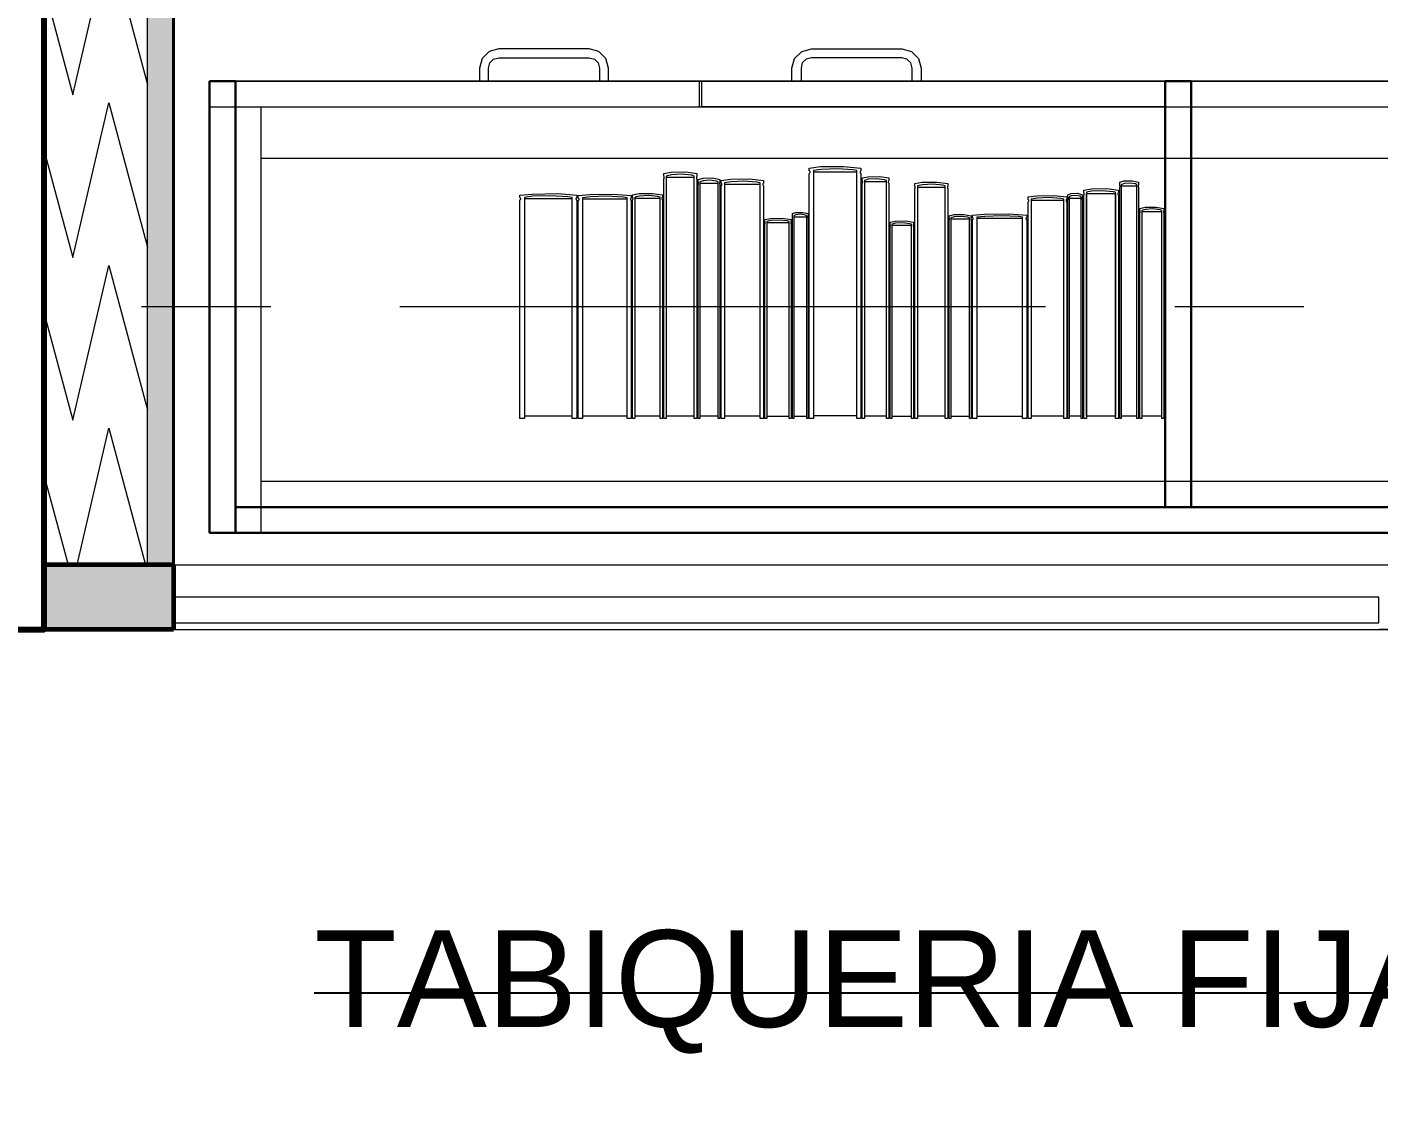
# Model space of a CAD drawing. Header units: inches. Extents: x -38 to 5698, y -33 to 92.
# Drawn here: x 222.557 to 223.604, y 29.321 to 30.167 of the extents above; entities that cross this region are included whole.
import ezdxf

# ---------------------------------------------------------------- set-up
doc = ezdxf.new("R2010")
doc.units = ezdxf.units.IN
doc.header["$MEASUREMENT"] = 0
doc.set_wipeout_variables(frame=1)
for name, pattern in [('Hidden Line', [0.195611, 0.141111, -0.0545]), ('Punto & Raya', [0.65, 0.5, -0.075, 0, -0.075]), ('Wipeout_Contour', [1, 0, -1])]:
    doc.linetypes.add(name, pattern=pattern)
for name, color, linetype in [('02 _ ARQ _ ALB _ Ejes Generales', 7, 'Continuous'), ('02 _ ARQ _ ZON _ Espacio.3D', 7, 'Continuous'), ('08 _ STR _ EXT _ 06 Columnas', 7, 'Continuous'), ('08 _ STR _ EXT _ 09 Vigas', 7, 'Continuous'), ('Acabado - Muros', 7, 'Continuous'), ('Estructura - 04 MURO', 253, 'Continuous'), ('Interior - Mobiliario', 7, 'Continuous'), ('Notas - Etiquetas', 251, 'Continuous')]:
    doc.layers.add(name, color=color, linetype=linetype)
doc.styles.add('Estilo_Generado_4', font='swisse.ttf')
doc.dimstyles.new('Estilo_Generado__8', dxfattribs={"dimtxt": 0.18, "dimasz": 0.0912, "dimexe": 0.18, "dimexo": 0.0625, "dimgap": 0, "dimtad": 0, "dimtih": 1, "dimtoh": 1, "dimdec": 4, "dimzin": 0, "dimdsep": 46, "dimcen": 0.09, "dimadec": 0, "dimazin": 0, "dimtfac": 1, "dimtdec": 4, "dimtmove": 0, "dimatfit": 3, "dimldrblk": 'ARROWHEAD_5', "dimfxl": 1, "dimtolj": 1, "dimtzin": 0, "dimarcsym": 0})

# ---------------------------------------------------------------- blocks, each defined once
blk = doc.blocks.new('*X132', base_point=(1608.118, 0))
at = {"layer": 'Estructura - 04 MURO', "color": 9, "linetype": 'Continuous', "lineweight": 5}
for p, q in [((1645.708, 30.5), (1645.7102, 30.492)), ((1645.7102, 30.492), (1645.712, 30.5)), ((1645.7102, 30.366), (1645.738, 30.4859)), ((1645.738, 30.4859), (1645.768, 30.374)), ((1645.688, 30.4487), (1645.7102, 30.366)), ((1645.7102, 30.24), (1645.738, 30.3599)), ((1645.738, 30.3599), (1645.768, 30.248)), ((1645.688, 30.3227), (1645.7102, 30.24)), ((1645.7102, 30.114), (1645.738, 30.2339)), ((1645.738, 30.2339), (1645.768, 30.122)), ((1645.688, 30.1967), (1645.7102, 30.114)), ((1645.7102, 29.988), (1645.738, 30.1079)), ((1645.738, 30.1079), (1645.768, 29.996)), ((1645.688, 30.0707), (1645.7102, 29.988)), ((1645.7102, 29.862), (1645.738, 29.9819)), ((1645.738, 29.9819), (1645.768, 29.87)), ((1645.688, 29.9447), (1645.7102, 29.862)), ((1645.7134, 29.75), (1645.738, 29.8559)), ((1645.738, 29.8559), (1645.7664, 29.75)), ((1645.688, 29.8187), (1645.7064, 29.75))]:
    blk.add_line(p, q, dxfattribs=at)
blk = doc.blocks.new('ARROWHEAD_5')
at = {"linetype": 'Continuous', "lineweight": 0}
blk.add_hatch(color=0, dxfattribs=at).paths.add_polyline_path([(-1, 0.2679), (0, 0), (-1, -0.2679)])
at = {"color": 0, "linetype": 'Continuous', "lineweight": 0}
blk.add_line((0, 0), (-1, 0), dxfattribs=at)

msp = doc.modelspace()

# ---------------------------------------------------------------- hatches: boundary and pattern name
at = {"layer": '08 _ STR _ EXT _ 06 Columnas', "linetype": 'Continuous', "lineweight": 9}
h = msp.add_hatch(dxfattribs=at)
h.set_pattern_fill('HORMIGÓN_EN_MASA_0002', style=0, pattern_type=2)
h.set_pattern_definition([(0, (185.00002, 3e-09), (0, 0.3897114), [0.024375, -0.200625]), (0, (185.11252, 0.19486), (0, 0.3897114), [0.024375, -0.200625]), (60, (185.00002, 3e-09), (-0.3375, 0.1948557), [0.024375, -0.200625]), (60, (185.22502, 3e-09), (-0.3375, 0.1948557), [0.024375, -0.200625]), (120, (185.0244, 3e-09), (0.3375, 0.1948557), [0.024375, -0.200625]), (120, (185.2494, 3e-09), (0.3375, 0.1948557), [0.024375, -0.200625]), (0, (185.00002, 0.0375), (0, 0.075), [0, -0.075, 0, -0.1125]), (45, (185.03752, 0.0375), (-0.05303301, 0.05303301), [0, -0.05625, 0, -0.09375])])
h.paths.add_polyline_path([(222.07, 29.7), (222.57, 29.7), (222.57, 30.6), (222.07, 30.6)])

# ---------------------------------------------------------------- linework, layer by layer
at = {"layer": '02 _ ARQ _ ZON _ Espacio.3D', "color": 254, "linetype": 'Continuous', "lineweight": 0, "flags": 128}
for points in [[(208.07, 30.8001), (208.57, 30.8001), (208.57, 30.2), (209.17, 30.2), (209.17, 29.75), (215.07, 29.75), (215.07, 30.2), (215.07, 30.6), (215.57, 30.6), (215.57, 30.2), (215.57, 29.75), (222.07, 29.75), (222.07, 30.6), (222.57, 30.6), (222.57, 29.75), (228.47, 29.75), (228.47, 30.2), (229.07, 30.2), (229.07, 31), (229.57, 31)], [(205.07, 17.4), (229.57, 17.4), (229.57, 16.25), (230.77, 16.25), (230.77, 15.5372), (232.42, 15.5372), (232.42, 15.1499), (233.32, 15.1499), (233.3204, 17.1), (232.82, 17.1), (232.82, 19.05), (230.67, 19.05), (230.67, 20.35), (231.67, 20.35), (231.67, 22.25), (231.17, 22.25), (231.17, 22.7), (231.67, 22.7), (231.67, 24.4), (231.17, 24.4), (231.17, 24.85), (231.67, 24.85), (231.67, 29.7), (208.07, 29.7)]]:
    msp.add_lwpolyline(points, dxfattribs=at)
at = {"layer": '08 _ STR _ EXT _ 06 Columnas', "color": 7, "linetype": 'Continuous', "lineweight": 80, "flags": 128}
msp.add_lwpolyline([(222.07, 29.7), (222.57, 29.7), (222.57, 30.6), (222.07, 30.6)], close=True, dxfattribs=at)
at = {"layer": '08 _ STR _ EXT _ 09 Vigas', "color": 251, "linetype": 'Hidden Line', "lineweight": 13}
msp.add_line((222.57, 29.7), (222.07, 29.7), dxfattribs=at)
at = {"layer": 'Acabado - Muros', "color": 7, "linetype": 'Continuous', "lineweight": 60}
msp.add_line((222.57, 29.75), (222.57, 29.7), dxfattribs=at)
at = {"layer": 'Estructura - 04 MURO', "color": 143, "linetype": 'Continuous', "lineweight": 5}
msp.add_line((222.65, 29.75), (222.65, 30.5), dxfattribs=at)
at = {"layer": 'Estructura - 04 MURO', "color": 143, "linetype": 'Continuous', "lineweight": 5, "flags": 128}
msp.add_lwpolyline([(222.65, 29.75), (222.57, 29.75)], dxfattribs=at)
at = {"layer": 'Interior - Mobiliario', "color": 175, "linetype": 'Continuous', "lineweight": 13}
for p, q in [((222.922, 30.1497), (222.9145, 30.1477)), ((222.992, 30.1497), (222.922, 30.1497)), ((222.9995, 30.1477), (222.992, 30.1497)), ((223.1565, 30.1477), (223.164, 30.1497)), ((223.164, 30.1497), (223.234, 30.1497)), ((223.234, 30.1497), (223.2415, 30.1477)), ((222.909, 30.1422), (222.907, 30.1347)), ((222.9145, 30.1477), (222.909, 30.1422)), ((222.914, 30.1347), (222.915, 30.1387)), ((222.915, 30.1387), (222.918, 30.1416)), ((222.918, 30.1416), (222.922, 30.1427)), ((222.922, 30.1427), (222.992, 30.1427)), ((222.992, 30.1427), (222.996, 30.1416)), ((222.996, 30.1416), (222.9989, 30.1387)), ((222.9989, 30.1387), (223, 30.1347)), ((223.0049, 30.1422), (222.9995, 30.1477)), ((223.007, 30.1347), (223.0049, 30.1422)), ((223.149, 30.1347), (223.151, 30.1422)), ((223.151, 30.1422), (223.1565, 30.1477)), ((223.157, 30.1387), (223.156, 30.1347)), ((223.16, 30.1416), (223.157, 30.1387)), ((223.164, 30.1427), (223.16, 30.1416)), ((223.234, 30.1427), (223.164, 30.1427)), ((223.238, 30.1416), (223.234, 30.1427)), ((223.2409, 30.1387), (223.238, 30.1416)), ((223.242, 30.1347), (223.2409, 30.1387)), ((223.2415, 30.1477), (223.2469, 30.1422)), ((223.2469, 30.1422), (223.249, 30.1347)), ((222.907, 30.1347), (222.907, 30.1247)), ((222.914, 30.1247), (222.914, 30.1347)), ((223, 30.1347), (223, 30.1247)), ((223.007, 30.1247), (223.007, 30.1347)), ((223.149, 30.1247), (223.149, 30.1347)), ((223.156, 30.1347), (223.156, 30.1247)), ((223.242, 30.1247), (223.242, 30.1347)), ((223.249, 30.1347), (223.249, 30.1247)), ((222.907, 30.1247), (222.914, 30.1247)), ((223, 30.1247), (223.007, 30.1247)), ((223.077, 30.1247), (223.077, 30.1047)), ((223.079, 30.1247), (223.079, 30.1047)), ((223.156, 30.1247), (223.149, 30.1247)), ((223.249, 30.1247), (223.242, 30.1247)), ((222.718, 29.7947), (222.718, 30.1047)), ((222.718, 30.1047), (224.178, 30.1047)), ((222.738, 30.0647), (222.738, 30.1047)), ((222.738, 29.8147), (222.738, 30.0647)), ((223.1624, 30.0573), (223.1712, 30.0584)), ((223.1624, 30.0552), (223.1624, 30.0573)), ((223.1625, 30.0551), (223.1624, 30.0552)), ((223.1628, 30.0549), (223.1625, 30.0551)), ((223.163, 30.0546), (223.1628, 30.0549)), ((223.163, 30.0543), (223.163, 30.0546)), ((223.1716, 30.0563), (223.1656, 30.0554)), ((223.1656, 30.0554), (223.1656, 29.8633)), ((223.1712, 30.0584), (223.1891, 30.0586)), ((223.1839, 30.0568), (223.1716, 30.0563)), ((223.1962, 30.056), (223.1839, 30.0568)), ((223.1891, 30.0586), (223.2024, 30.0573)), ((223.1992, 30.0554), (223.1962, 30.056)), ((223.1992, 29.8633), (223.1992, 30.0554)), ((223.202, 30.0548), (223.2018, 30.0546)), ((223.2018, 30.0546), (223.2018, 30.0543)), ((223.2022, 30.0551), (223.202, 30.0548)), ((223.2024, 30.0552), (223.2022, 30.0551)), ((223.2024, 30.0573), (223.2024, 30.0552)), ((223.0497, 30.053), (223.0553, 30.0541)), ((223.0497, 30.051), (223.0497, 30.053)), ((223.0498, 30.0509), (223.0497, 30.051)), ((223.0497, 30.0489), (223.0498, 30.049)), ((223.0497, 29.8633), (223.0497, 30.0489)), ((223.0499, 30.0506), (223.0498, 30.0509)), ((223.0498, 30.049), (223.0499, 30.0493)), ((223.05, 30.0504), (223.0499, 30.0506)), ((223.0499, 30.0493), (223.05, 30.0495)), ((223.0501, 30.0501), (223.05, 30.0504)), ((223.05, 30.0495), (223.0501, 30.0498)), ((223.0501, 30.0498), (223.0501, 30.0501)), ((223.0556, 30.052), (223.0517, 30.0511)), ((223.0517, 30.0511), (223.0517, 29.8633)), ((223.0517, 30.0502), (223.0733, 30.0502)), ((223.0553, 30.0541), (223.0668, 30.0543)), ((223.0635, 30.0525), (223.0556, 30.052)), ((223.0714, 30.0517), (223.0635, 30.0525)), ((223.0668, 30.0543), (223.0754, 30.053)), ((223.0733, 30.0511), (223.0714, 30.0517)), ((223.0733, 29.8633), (223.0733, 30.0511)), ((223.0751, 30.0506), (223.075, 30.0503)), ((223.075, 30.0503), (223.075, 30.05)), ((223.075, 30.05), (223.075, 30.0498)), ((223.075, 30.0498), (223.075, 30.0495)), ((223.075, 30.0495), (223.0751, 30.0492)), ((223.0753, 30.0508), (223.0751, 30.0506)), ((223.0751, 30.0492), (223.0753, 30.049)), ((223.0754, 30.051), (223.0753, 30.0508)), ((223.0753, 30.049), (223.0754, 30.0489)), ((223.0754, 30.053), (223.0754, 30.051)), ((223.0754, 30.0489), (223.0754, 29.8633)), ((223.0764, 30.0485), (223.0801, 30.0495)), ((223.0764, 30.0465), (223.0764, 30.0485)), ((223.0765, 30.0464), (223.0764, 30.0465)), ((223.0764, 30.0444), (223.0765, 30.0446)), ((223.0764, 29.8633), (223.0764, 30.0444)), ((223.0766, 30.0461), (223.0765, 30.0464)), ((223.0765, 30.0446), (223.0766, 30.0448)), ((223.0766, 30.0459), (223.0766, 30.0461)), ((223.0767, 30.0456), (223.0766, 30.0459)), ((223.0766, 30.0448), (223.0767, 30.0451)), ((223.0767, 30.0453), (223.0767, 30.0456)), ((223.0767, 30.0451), (223.0767, 30.0453)), ((223.0803, 30.0475), (223.0777, 30.0466)), ((223.0777, 30.0466), (223.0777, 29.8633)), ((223.0777, 30.0457), (223.0918, 30.0457)), ((223.0801, 30.0495), (223.0876, 30.0497)), ((223.0854, 30.048), (223.0803, 30.0475)), ((223.0906, 30.0472), (223.0854, 30.048)), ((223.0876, 30.0497), (223.0932, 30.0485)), ((223.0918, 30.0466), (223.0906, 30.0472)), ((223.0918, 29.8633), (223.0918, 30.0466)), ((223.093, 30.0461), (223.0929, 30.0458)), ((223.0929, 30.0458), (223.0929, 30.0456)), ((223.0929, 30.0456), (223.0929, 30.0453)), ((223.0929, 30.0453), (223.0929, 30.045)), ((223.0929, 30.045), (223.093, 30.0448)), ((223.0931, 30.0463), (223.093, 30.0461)), ((223.093, 30.0448), (223.0931, 30.0445)), ((223.0932, 30.0465), (223.0931, 30.0463)), ((223.0931, 30.0445), (223.0932, 30.0444)), ((223.0932, 30.0485), (223.0932, 30.0465)), ((223.0932, 30.0444), (223.0932, 29.8633)), ((223.0942, 30.0477), (223.1014, 30.0487)), ((223.0942, 30.0457), (223.0942, 30.0477)), ((223.0943, 30.0456), (223.0942, 30.0457)), ((223.0945, 30.0453), (223.0943, 30.0456)), ((223.0946, 30.0451), (223.0945, 30.0453)), ((223.0945, 30.044), (223.0947, 30.0443)), ((223.0947, 30.0448), (223.0946, 30.0451)), ((223.0947, 30.0445), (223.0947, 30.0448)), ((223.0947, 30.0443), (223.0947, 30.0445)), ((223.1017, 30.0467), (223.0968, 30.0458)), ((223.0968, 30.0458), (223.0968, 29.8633)), ((223.0968, 30.0449), (223.1243, 30.0449)), ((223.1014, 30.0487), (223.116, 30.0489)), ((223.1118, 30.0471), (223.1017, 30.0467)), ((223.1219, 30.0464), (223.1118, 30.0471)), ((223.116, 30.0489), (223.127, 30.0477)), ((223.1243, 30.0458), (223.1219, 30.0464)), ((223.1243, 29.8633), (223.1243, 30.0458)), ((223.1265, 30.045), (223.1264, 30.0448)), ((223.1264, 30.0448), (223.1264, 30.0445)), ((223.1264, 30.0445), (223.1265, 30.0442)), ((223.1266, 30.0453), (223.1265, 30.045)), ((223.1265, 30.0442), (223.1266, 30.044)), ((223.1268, 30.0455), (223.1266, 30.0453)), ((223.127, 30.0457), (223.1268, 30.0455)), ((223.127, 30.0477), (223.127, 30.0457)), ((223.1624, 30.0531), (223.1626, 30.0532)), ((223.1624, 29.8633), (223.1624, 30.0531)), ((223.1626, 30.0532), (223.1628, 30.0535)), ((223.1628, 30.0535), (223.163, 30.0538)), ((223.1631, 30.0541), (223.163, 30.0543)), ((223.163, 30.0538), (223.1631, 30.0541)), ((223.1656, 30.0544), (223.1992, 30.0544)), ((223.2018, 30.0543), (223.2018, 30.054)), ((223.2018, 30.054), (223.2019, 30.0537)), ((223.2019, 30.0537), (223.202, 30.0534)), ((223.202, 30.0534), (223.2023, 30.0532)), ((223.2023, 30.0532), (223.2024, 30.0531)), ((223.2024, 30.0531), (223.2024, 29.8633)), ((223.2034, 30.0496), (223.2079, 30.0506)), ((223.2034, 30.0476), (223.2034, 30.0496)), ((223.2035, 30.0474), (223.2034, 30.0476)), ((223.2034, 30.0455), (223.2035, 30.0456)), ((223.2034, 29.8633), (223.2034, 30.0455)), ((223.2036, 30.0472), (223.2035, 30.0474)), ((223.2035, 30.0456), (223.2037, 30.0459)), ((223.2037, 30.047), (223.2036, 30.0472)), ((223.2038, 30.0467), (223.2037, 30.047)), ((223.2037, 30.0461), (223.2038, 30.0464)), ((223.2037, 30.0459), (223.2037, 30.0461)), ((223.2038, 30.0464), (223.2038, 30.0467)), ((223.2081, 30.0486), (223.2051, 30.0477)), ((223.2051, 30.0477), (223.2051, 29.8633)), ((223.2051, 30.0468), (223.2223, 30.0468)), ((223.2079, 30.0506), (223.2171, 30.0508)), ((223.2144, 30.049), (223.2081, 30.0486)), ((223.2207, 30.0483), (223.2144, 30.049)), ((223.2171, 30.0508), (223.2239, 30.0496)), ((223.2223, 30.0477), (223.2207, 30.0483)), ((223.2223, 29.8633), (223.2223, 30.0477)), ((223.2236, 30.0469), (223.2235, 30.0466)), ((223.2235, 30.0466), (223.2235, 30.0464)), ((223.2235, 30.0464), (223.2236, 30.0461)), ((223.2237, 30.0472), (223.2236, 30.0469)), ((223.2236, 30.0461), (223.2237, 30.0458)), ((223.2238, 30.0474), (223.2237, 30.0472)), ((223.2237, 30.0458), (223.2238, 30.0456)), ((223.2239, 30.0476), (223.2238, 30.0474)), ((223.2238, 30.0456), (223.2239, 30.0455)), ((223.2239, 30.0496), (223.2239, 30.0476)), ((223.2239, 30.0455), (223.2239, 29.8633)), ((223.2441, 30.0453), (223.2497, 30.0463)), ((223.2441, 30.0433), (223.2441, 30.0453)), ((223.25, 30.0443), (223.2461, 30.0435)), ((223.2497, 30.0463), (223.2612, 30.0465)), ((223.2579, 30.0448), (223.25, 30.0443)), ((223.2657, 30.044), (223.2579, 30.0448)), ((223.2612, 30.0465), (223.2697, 30.0453)), ((223.2677, 30.0435), (223.2657, 30.044)), ((223.2697, 30.0453), (223.2697, 30.0433)), ((223.4028, 30.0463), (223.406, 30.0473)), ((223.4028, 30.0443), (223.4028, 30.0463)), ((223.4028, 30.0442), (223.4028, 30.0443)), ((223.4029, 30.0439), (223.4028, 30.0442)), ((223.4061, 30.0453), (223.4039, 30.0444)), ((223.4039, 30.0444), (223.4039, 29.8633)), ((223.406, 30.0473), (223.4125, 30.0475)), ((223.4106, 30.0457), (223.4061, 30.0453)), ((223.415, 30.045), (223.4106, 30.0457)), ((223.4125, 30.0475), (223.4173, 30.0463)), ((223.4161, 30.0444), (223.415, 30.045)), ((223.4161, 29.8633), (223.4161, 30.0444)), ((223.4172, 30.0441), (223.4171, 30.0439)), ((223.4173, 30.0443), (223.4172, 30.0441)), ((223.4173, 30.0463), (223.4173, 30.0443)), ((222.9382, 30.0363), (222.9479, 30.0372)), ((222.9382, 30.0344), (222.9382, 30.0363)), ((222.9384, 30.0343), (222.9382, 30.0344)), ((222.9387, 30.0341), (222.9384, 30.0343)), ((222.9389, 30.0339), (222.9387, 30.0341)), ((222.939, 30.0336), (222.9389, 30.0339)), ((222.939, 30.0334), (222.939, 30.0336)), ((222.9484, 30.0354), (222.9418, 30.0346)), ((222.9418, 30.0346), (222.9418, 29.8633)), ((222.9418, 30.0337), (222.9789, 30.0337)), ((222.9479, 30.0372), (222.9677, 30.0375)), ((222.962, 30.0358), (222.9484, 30.0354)), ((222.9755, 30.0351), (222.962, 30.0358)), ((222.9677, 30.0375), (222.9824, 30.0363)), ((222.9789, 30.0346), (222.9755, 30.0351)), ((222.9789, 29.8633), (222.9789, 30.0346)), ((222.9818, 30.0338), (222.9817, 30.0336)), ((222.9819, 30.0341), (222.9818, 30.0338)), ((222.9822, 30.0343), (222.9819, 30.0341)), ((222.9824, 30.0344), (222.9822, 30.0343)), ((222.9824, 30.0363), (222.9824, 30.0344)), ((222.9834, 30.036), (222.9924, 30.0369)), ((222.9834, 30.0341), (222.9834, 30.036)), ((222.9836, 30.034), (222.9834, 30.0341)), ((222.9838, 30.0338), (222.9836, 30.034)), ((222.984, 30.0335), (222.9838, 30.0338)), ((222.9929, 30.035), (222.9867, 30.0342)), ((222.9867, 30.0342), (222.9867, 29.8633)), ((222.9924, 30.0369), (223.0108, 30.0371)), ((223.0055, 30.0355), (222.9929, 30.035)), ((223.0182, 30.0347), (223.0055, 30.0355)), ((223.0108, 30.0371), (223.0246, 30.036)), ((223.0213, 30.0342), (223.0182, 30.0347)), ((223.0213, 29.8633), (223.0213, 30.0342)), ((223.0241, 30.0337), (223.024, 30.0335)), ((223.0243, 30.0339), (223.0241, 30.0337)), ((223.0246, 30.0341), (223.0243, 30.0339)), ((223.0246, 30.036), (223.0246, 30.0341)), ((223.0256, 30.0365), (223.0306, 30.0375)), ((223.0256, 30.0347), (223.0256, 30.0365)), ((223.0257, 30.0346), (223.0256, 30.0347)), ((223.0258, 30.0343), (223.0257, 30.0346)), ((223.0259, 30.0341), (223.0258, 30.0343)), ((223.0259, 30.0339), (223.0259, 30.0341)), ((223.026, 30.0336), (223.0259, 30.0339)), ((223.0259, 30.0333), (223.026, 30.0336)), ((223.0309, 30.0356), (223.0274, 30.0348)), ((223.0274, 30.0348), (223.0274, 29.8633)), ((223.0274, 30.0339), (223.0468, 30.0339)), ((223.0306, 30.0375), (223.041, 30.0377)), ((223.038, 30.036), (223.0309, 30.0356)), ((223.0451, 30.0353), (223.038, 30.036)), ((223.041, 30.0377), (223.0487, 30.0365)), ((223.0468, 30.0348), (223.0451, 30.0353)), ((223.0468, 29.8633), (223.0468, 30.0348)), ((223.0484, 30.0343), (223.0483, 30.0341)), ((223.0483, 30.0341), (223.0483, 30.0338)), ((223.0483, 30.0338), (223.0483, 30.0335)), ((223.0485, 30.0345), (223.0484, 30.0343)), ((223.0487, 30.0347), (223.0485, 30.0345)), ((223.0487, 30.0365), (223.0487, 30.0347)), ((223.0942, 30.0436), (223.0943, 30.0438)), ((223.0942, 29.8633), (223.0942, 30.0436)), ((223.0943, 30.0438), (223.0945, 30.044)), ((223.1266, 30.044), (223.1268, 30.0437)), ((223.1268, 30.0437), (223.127, 30.0436)), ((223.127, 30.0436), (223.127, 29.8633)), ((223.2442, 30.0432), (223.2441, 30.0433)), ((223.2441, 30.0413), (223.2442, 30.0415)), ((223.2441, 29.8633), (223.2441, 30.0413)), ((223.2443, 30.043), (223.2442, 30.0432)), ((223.2442, 30.0415), (223.2444, 30.0417)), ((223.2444, 30.0428), (223.2443, 30.043)), ((223.2445, 30.0425), (223.2444, 30.0428)), ((223.2444, 30.0417), (223.2445, 30.042)), ((223.2445, 30.0422), (223.2445, 30.0425)), ((223.2445, 30.042), (223.2445, 30.0422)), ((223.2461, 30.0435), (223.2461, 29.8633)), ((223.2461, 30.0426), (223.2677, 30.0426)), ((223.2677, 29.8633), (223.2677, 30.0435)), ((223.2694, 30.0427), (223.2693, 30.0424)), ((223.2693, 30.0424), (223.2693, 30.0422)), ((223.2693, 30.0422), (223.2694, 30.0419)), ((223.2696, 30.0432), (223.2694, 30.043)), ((223.2694, 30.043), (223.2694, 30.0427)), ((223.2694, 30.0419), (223.2695, 30.0417)), ((223.2695, 30.0417), (223.2696, 30.0414)), ((223.2697, 30.0433), (223.2696, 30.0432)), ((223.2696, 30.0414), (223.2697, 30.0413)), ((223.2697, 30.0413), (223.2697, 29.8633)), ((223.3319, 30.0349), (223.3385, 30.0359)), ((223.3319, 30.0331), (223.3319, 30.0349)), ((223.3388, 30.034), (223.3343, 30.0332)), ((223.3385, 30.0359), (223.3518, 30.0361)), ((223.3479, 30.0344), (223.3388, 30.034)), ((223.3571, 30.0337), (223.3479, 30.0344)), ((223.3518, 30.0361), (223.3617, 30.0349)), ((223.3594, 30.0332), (223.3571, 30.0337)), ((223.3617, 30.0349), (223.3617, 30.0331)), ((223.3627, 30.0366), (223.3652, 30.0376)), ((223.3627, 30.0347), (223.3627, 30.0366)), ((223.3628, 30.0346), (223.3627, 30.0347)), ((223.3629, 30.0344), (223.3628, 30.0346)), ((223.3629, 30.0342), (223.3629, 30.0344)), ((223.3629, 30.0339), (223.3629, 30.0342)), ((223.3629, 30.0337), (223.3629, 30.0339)), ((223.3629, 30.0334), (223.3629, 30.0337)), ((223.3653, 30.0357), (223.3636, 30.0349)), ((223.3636, 30.0349), (223.3636, 29.8633)), ((223.3636, 30.034), (223.373, 30.034)), ((223.3652, 30.0376), (223.3702, 30.0378)), ((223.3687, 30.0361), (223.3653, 30.0357)), ((223.3721, 30.0354), (223.3687, 30.0361)), ((223.3702, 30.0378), (223.3739, 30.0366)), ((223.373, 30.0349), (223.3721, 30.0354)), ((223.373, 29.8633), (223.373, 30.0349)), ((223.3738, 30.0346), (223.3737, 30.0344)), ((223.3737, 30.0344), (223.3737, 30.0341)), ((223.3737, 30.0341), (223.3737, 30.0339)), ((223.3737, 30.0339), (223.3737, 30.0336)), ((223.3737, 30.0336), (223.3737, 30.0334)), ((223.3739, 30.0347), (223.3738, 30.0346)), ((223.3739, 30.0366), (223.3739, 30.0347)), ((223.3749, 30.0403), (223.3808, 30.0412)), ((223.3749, 30.0383), (223.3749, 30.0403)), ((223.375, 30.0382), (223.3749, 30.0383)), ((223.3749, 30.0364), (223.375, 30.0365)), ((223.3749, 29.8633), (223.3749, 30.0364)), ((223.3751, 30.038), (223.375, 30.0382)), ((223.375, 30.0365), (223.3752, 30.0367)), ((223.3752, 30.0378), (223.3751, 30.038)), ((223.3753, 30.0375), (223.3752, 30.0378)), ((223.3752, 30.0367), (223.3753, 30.037)), ((223.3753, 30.0373), (223.3753, 30.0375)), ((223.3753, 30.037), (223.3753, 30.0373)), ((223.381, 30.0393), (223.377, 30.0385)), ((223.377, 30.0385), (223.377, 29.8633)), ((223.377, 29.8651), (223.377, 30.0376)), ((223.377, 30.0376), (223.3996, 30.0376)), ((223.3808, 30.0412), (223.3928, 30.0414)), ((223.3893, 30.0397), (223.381, 30.0393)), ((223.3976, 30.039), (223.3893, 30.0397)), ((223.3928, 30.0414), (223.4018, 30.0403)), ((223.3996, 30.0385), (223.3976, 30.039)), ((223.3996, 29.8633), (223.3996, 30.0385)), ((223.3996, 30.0376), (223.3996, 29.8651)), ((223.4014, 30.0377), (223.4013, 30.0375)), ((223.4013, 30.0375), (223.4013, 30.0372)), ((223.4013, 30.0372), (223.4014, 30.0369)), ((223.4015, 30.038), (223.4014, 30.0377)), ((223.4014, 30.0369), (223.4015, 30.0367)), ((223.4016, 30.0382), (223.4015, 30.038)), ((223.4015, 30.0367), (223.4017, 30.0365)), ((223.4018, 30.0383), (223.4016, 30.0382)), ((223.4017, 30.0365), (223.4018, 30.0364)), ((223.4018, 30.0403), (223.4018, 30.0383)), ((223.4018, 30.0364), (223.4018, 29.8633)), ((223.4028, 30.0423), (223.4029, 30.0424)), ((223.4028, 29.8633), (223.4028, 30.0423)), ((223.403, 30.0437), (223.4029, 30.0439)), ((223.4029, 30.0426), (223.403, 30.0429)), ((223.4029, 30.0424), (223.4029, 30.0426)), ((223.403, 30.0434), (223.403, 30.0437)), ((223.403, 30.0432), (223.403, 30.0434)), ((223.403, 30.0429), (223.403, 30.0432)), ((223.4039, 30.0435), (223.4161, 30.0435)), ((223.4171, 30.0439), (223.4171, 30.0436)), ((223.4171, 30.0436), (223.4171, 30.0434)), ((223.4171, 30.0434), (223.4171, 30.0431)), ((223.4171, 30.0431), (223.4171, 30.0428)), ((223.4171, 30.0428), (223.4172, 30.0426)), ((223.4172, 30.0426), (223.4172, 30.0424)), ((223.4172, 30.0424), (223.4173, 30.0423)), ((223.4173, 30.0423), (223.4173, 29.8633)), ((222.9382, 30.0325), (222.9385, 30.0326)), ((222.9382, 29.8633), (222.9382, 30.0325)), ((222.9385, 30.0326), (222.9387, 30.0329)), ((222.9387, 30.0329), (222.9389, 30.0331)), ((222.9389, 30.0331), (222.939, 30.0334)), ((222.9817, 30.0336), (222.9817, 30.0333)), ((222.9817, 30.0333), (222.9818, 30.0331)), ((222.9818, 30.0331), (222.982, 30.0328)), ((222.982, 30.0328), (222.9822, 30.0326)), ((222.9822, 30.0326), (222.9824, 30.0325)), ((222.9824, 30.0325), (222.9824, 29.8633)), ((222.9834, 30.0322), (222.9836, 30.0323)), ((222.9834, 29.8633), (222.9834, 30.0322)), ((222.9836, 30.0323), (222.9839, 30.0325)), ((222.9839, 30.0325), (222.984, 30.0328)), ((222.9841, 30.0333), (222.984, 30.0335)), ((222.984, 30.0328), (222.9841, 30.033)), ((222.9841, 30.033), (222.9841, 30.0333)), ((222.9867, 30.0334), (223.0213, 30.0334)), ((223.024, 30.0335), (223.0239, 30.0332)), ((223.0239, 30.0332), (223.0239, 30.033)), ((223.0239, 30.033), (223.024, 30.0327)), ((223.024, 30.0327), (223.0242, 30.0325)), ((223.0242, 30.0325), (223.0244, 30.0323)), ((223.0244, 30.0323), (223.0246, 30.0322)), ((223.0246, 30.0322), (223.0246, 29.8633)), ((223.0256, 30.0327), (223.0257, 30.0329)), ((223.0256, 29.8633), (223.0256, 30.0327)), ((223.0257, 30.0329), (223.0258, 30.0331)), ((223.0258, 30.0331), (223.0259, 30.0333)), ((223.0483, 30.0335), (223.0483, 30.0333)), ((223.0483, 30.0333), (223.0484, 30.0331)), ((223.0484, 30.0331), (223.0486, 30.0328)), ((223.0486, 30.0328), (223.0487, 30.0327)), ((223.0487, 30.0327), (223.0487, 29.8633)), ((223.332, 30.033), (223.3319, 30.0331)), ((223.3319, 30.0312), (223.3321, 30.0313)), ((223.3319, 29.8633), (223.3319, 30.0312)), ((223.3322, 30.0328), (223.332, 30.033)), ((223.3321, 30.0313), (223.3322, 30.0315)), ((223.3323, 30.0325), (223.3322, 30.0328)), ((223.3322, 30.0315), (223.3324, 30.0318)), ((223.3324, 30.0323), (223.3323, 30.0325)), ((223.3324, 30.032), (223.3324, 30.0323)), ((223.3324, 30.0318), (223.3324, 30.032)), ((223.3343, 30.0332), (223.3343, 29.8633)), ((223.3343, 30.0324), (223.3594, 30.0324)), ((223.3594, 29.8633), (223.3594, 30.0332)), ((223.3613, 30.0325), (223.3612, 30.0322)), ((223.3612, 30.0322), (223.3613, 30.032)), ((223.3614, 30.0327), (223.3613, 30.0325)), ((223.3613, 30.032), (223.3613, 30.0317)), ((223.3613, 30.0317), (223.3614, 30.0315)), ((223.3616, 30.0329), (223.3614, 30.0327)), ((223.3614, 30.0315), (223.3616, 30.0313)), ((223.3617, 30.0331), (223.3616, 30.0329)), ((223.3616, 30.0313), (223.3617, 30.0312)), ((223.3617, 30.0312), (223.3617, 29.8633)), ((223.3627, 30.0328), (223.3628, 30.0329)), ((223.3627, 29.8633), (223.3627, 30.0328)), ((223.3628, 30.0329), (223.3629, 30.0332)), ((223.3629, 30.0332), (223.3629, 30.0334)), ((223.3737, 30.0334), (223.3737, 30.0331)), ((223.3737, 30.0331), (223.3738, 30.0329)), ((223.3738, 30.0329), (223.3739, 30.0328)), ((223.3739, 30.0328), (223.3739, 29.8633)), ((223.4183, 30.026), (223.4224, 30.0269)), ((223.4183, 30.0242), (223.4183, 30.026)), ((223.4184, 30.0242), (223.4183, 30.0242)), ((223.4185, 30.024), (223.4184, 30.0242)), ((223.4186, 30.0237), (223.4185, 30.024)), ((223.4186, 30.0235), (223.4186, 30.0237)), ((223.4186, 30.0233), (223.4186, 30.0235)), ((223.4186, 30.023), (223.4186, 30.0233)), ((223.4226, 30.0251), (223.4198, 30.0244)), ((223.4198, 30.0244), (223.4198, 29.8633)), ((223.4224, 30.0269), (223.4307, 30.0271)), ((223.4283, 30.0256), (223.4226, 30.0251)), ((223.128, 30.0174), (223.1324, 30.0183)), ((223.128, 30.0158), (223.128, 30.0174)), ((223.128, 30.0157), (223.128, 30.0158)), ((223.1282, 30.0155), (223.128, 30.0157)), ((223.128, 30.0141), (223.1281, 30.0142)), ((223.128, 29.8633), (223.128, 30.0141)), ((223.1281, 30.0142), (223.1282, 30.0144)), ((223.1283, 30.0153), (223.1282, 30.0155)), ((223.1282, 30.0144), (223.1283, 30.0146)), ((223.1283, 30.0151), (223.1283, 30.0153)), ((223.1283, 30.0148), (223.1283, 30.0151)), ((223.1283, 30.0146), (223.1283, 30.0148)), ((223.1326, 30.0166), (223.1296, 30.0159)), ((223.1296, 30.0159), (223.1296, 29.8633)), ((223.1296, 30.0151), (223.1467, 30.0151)), ((223.1324, 30.0183), (223.1415, 30.0185)), ((223.1389, 30.017), (223.1326, 30.0166)), ((223.1452, 30.0164), (223.1389, 30.017)), ((223.1415, 30.0185), (223.1483, 30.0174)), ((223.1467, 30.0159), (223.1452, 30.0164)), ((223.1467, 29.8633), (223.1467, 30.0159)), ((223.1481, 30.0154), (223.148, 30.0152)), ((223.148, 30.0152), (223.148, 30.015)), ((223.148, 30.015), (223.148, 30.0148)), ((223.148, 30.0148), (223.1481, 30.0146)), ((223.1482, 30.0156), (223.1481, 30.0154)), ((223.1481, 30.0146), (223.1481, 30.0143)), ((223.1481, 30.0143), (223.1483, 30.0142)), ((223.1483, 30.0158), (223.1482, 30.0156)), ((223.1483, 30.0174), (223.1483, 30.0158)), ((223.1483, 30.0142), (223.1483, 30.0141)), ((223.1483, 30.0141), (223.1483, 29.8633)), ((223.1493, 30.022), (223.152, 30.0228)), ((223.1493, 30.0202), (223.1493, 30.022)), ((223.1494, 30.0201), (223.1493, 30.0202)), ((223.1493, 30.0185), (223.1494, 30.0186)), ((223.1493, 29.8633), (223.1493, 30.0185)), ((223.1495, 30.0199), (223.1494, 30.0201)), ((223.1494, 30.0186), (223.1495, 30.0188)), ((223.1495, 30.0197), (223.1495, 30.0199)), ((223.1495, 30.0195), (223.1495, 30.0197)), ((223.1495, 30.0193), (223.1495, 30.0195)), ((223.1495, 30.019), (223.1495, 30.0193)), ((223.1495, 30.0188), (223.1495, 30.019)), ((223.1521, 30.0211), (223.1503, 30.0204)), ((223.1503, 30.0204), (223.1503, 29.8633)), ((223.1503, 30.0196), (223.1604, 30.0196)), ((223.152, 30.0228), (223.1574, 30.023)), ((223.1558, 30.0215), (223.1521, 30.0211)), ((223.1595, 30.0208), (223.1558, 30.0215)), ((223.1574, 30.023), (223.1614, 30.022)), ((223.1604, 30.0204), (223.1595, 30.0208)), ((223.1604, 29.8633), (223.1604, 30.0204)), ((223.1613, 30.0201), (223.1612, 30.0199)), ((223.1612, 30.0199), (223.1612, 30.0197)), ((223.1612, 30.0197), (223.1612, 30.0194)), ((223.1612, 30.0194), (223.1612, 30.0192)), ((223.1612, 30.0192), (223.1612, 30.019)), ((223.1612, 30.019), (223.1613, 30.0188)), ((223.1614, 30.0202), (223.1613, 30.0201)), ((223.1613, 30.0188), (223.1613, 30.0186)), ((223.1613, 30.0186), (223.1614, 30.0185)), ((223.1614, 30.022), (223.1614, 30.0202)), ((223.1614, 30.0185), (223.1614, 29.8633)), ((223.2249, 30.0153), (223.2289, 30.0161)), ((223.2249, 30.0136), (223.2249, 30.0153)), ((223.225, 30.0136), (223.2249, 30.0136)), ((223.2251, 30.0134), (223.225, 30.0136)), ((223.2251, 30.0132), (223.2251, 30.0134)), ((223.2252, 30.0129), (223.2251, 30.0132)), ((223.2252, 30.0127), (223.2252, 30.0129)), ((223.2252, 30.0125), (223.2252, 30.0127)), ((223.2291, 30.0145), (223.2263, 30.0138)), ((223.2263, 30.0138), (223.2263, 29.8633)), ((223.2263, 30.013), (223.2416, 30.013)), ((223.2289, 30.0161), (223.237, 30.0163)), ((223.2347, 30.0149), (223.2291, 30.0145)), ((223.2402, 30.0142), (223.2347, 30.0149)), ((223.237, 30.0163), (223.2431, 30.0153)), ((223.2416, 30.0138), (223.2402, 30.0142)), ((223.2416, 29.8633), (223.2416, 30.0138)), ((223.2429, 30.0133), (223.2428, 30.0131)), ((223.2428, 30.0131), (223.2428, 30.0129)), ((223.2428, 30.0129), (223.2428, 30.0127)), ((223.2428, 30.0127), (223.2428, 30.0124)), ((223.243, 30.0135), (223.2429, 30.0133)), ((223.2431, 30.0136), (223.243, 30.0135)), ((223.2431, 30.0153), (223.2431, 30.0136)), ((223.2707, 30.0204), (223.2745, 30.0212)), ((223.2707, 30.0187), (223.2707, 30.0204)), ((223.2708, 30.0186), (223.2707, 30.0187)), ((223.2707, 30.0169), (223.2708, 30.0171)), ((223.2707, 29.8633), (223.2707, 30.0169)), ((223.2709, 30.0184), (223.2708, 30.0186)), ((223.2708, 30.0171), (223.2709, 30.0173)), ((223.271, 30.0182), (223.2709, 30.0184)), ((223.2709, 30.0173), (223.271, 30.0175)), ((223.271, 30.018), (223.271, 30.0182)), ((223.271, 30.0177), (223.271, 30.018)), ((223.271, 30.0175), (223.271, 30.0177)), ((223.2746, 30.0195), (223.2721, 30.0188)), ((223.2721, 30.0188), (223.2721, 29.8633)), ((223.2721, 30.018), (223.2864, 30.018)), ((223.2745, 30.0212), (223.2821, 30.0214)), ((223.2799, 30.0199), (223.2746, 30.0195)), ((223.2851, 30.0193), (223.2799, 30.0199)), ((223.2821, 30.0214), (223.2877, 30.0204)), ((223.2864, 30.0188), (223.2851, 30.0193)), ((223.2864, 29.8633), (223.2864, 30.0188)), ((223.2875, 30.0181), (223.2874, 30.0179)), ((223.2874, 30.0179), (223.2874, 30.0177)), ((223.2874, 30.0177), (223.2875, 30.0174)), ((223.2876, 30.0186), (223.2875, 30.0183)), ((223.2875, 30.0183), (223.2875, 30.0181)), ((223.2875, 30.0174), (223.2875, 30.0172)), ((223.2875, 30.0172), (223.2876, 30.017)), ((223.2877, 30.0187), (223.2876, 30.0186)), ((223.2876, 30.017), (223.2877, 30.0169)), ((223.2877, 30.0204), (223.2877, 30.0187)), ((223.2877, 30.0169), (223.2877, 29.8633)), ((223.2887, 30.0208), (223.298, 30.0216)), ((223.2887, 30.0191), (223.2887, 30.0208)), ((223.2889, 30.019), (223.2887, 30.0191)), ((223.2887, 30.0173), (223.2889, 30.0174)), ((223.2887, 29.8633), (223.2887, 30.0173)), ((223.2891, 30.0188), (223.2889, 30.019)), ((223.2889, 30.0174), (223.2892, 30.0177)), ((223.2893, 30.0186), (223.2891, 30.0188)), ((223.2892, 30.0177), (223.2893, 30.0179)), ((223.2894, 30.0183), (223.2893, 30.0186)), ((223.2893, 30.0179), (223.2894, 30.0181)), ((223.2894, 30.0181), (223.2894, 30.0183)), ((223.2984, 30.0199), (223.2921, 30.0192)), ((223.2921, 30.0192), (223.2921, 29.8633)), ((223.2921, 30.0184), (223.3275, 30.0184)), ((223.298, 30.0216), (223.3168, 30.0218)), ((223.3114, 30.0203), (223.2984, 30.0199)), ((223.3243, 30.0197), (223.3114, 30.0203)), ((223.3168, 30.0218), (223.3309, 30.0208)), ((223.3275, 30.0192), (223.3243, 30.0197)), ((223.3275, 29.8633), (223.3275, 30.0192)), ((223.3303, 30.0185), (223.3302, 30.0183)), ((223.3302, 30.0183), (223.3302, 30.018)), ((223.3302, 30.018), (223.3303, 30.0178)), ((223.3304, 30.0187), (223.3303, 30.0185)), ((223.3303, 30.0178), (223.3305, 30.0176)), ((223.3307, 30.0189), (223.3304, 30.0187)), ((223.3305, 30.0176), (223.3307, 30.0174)), ((223.3309, 30.0191), (223.3307, 30.0189)), ((223.3307, 30.0174), (223.3309, 30.0173)), ((223.3309, 30.0208), (223.3309, 30.0191)), ((223.3309, 30.0173), (223.3309, 29.8633)), ((223.4183, 30.0224), (223.4184, 30.0226)), ((223.4183, 29.8633), (223.4183, 30.0224)), ((223.4184, 30.0226), (223.4185, 30.0228)), ((223.4185, 30.0228), (223.4186, 30.023)), ((223.2249, 30.012), (223.225, 30.0121)), ((223.2249, 29.8633), (223.2249, 30.012)), ((223.225, 30.0121), (223.2251, 30.0123)), ((223.2251, 30.0123), (223.2252, 30.0125)), ((223.2428, 30.0124), (223.2429, 30.0122)), ((223.2429, 30.0122), (223.243, 30.012)), ((223.243, 30.012), (223.2431, 30.012)), ((223.2431, 30.012), (223.2431, 29.8633)), ((222.9418, 29.8633), (222.9382, 29.8633)), ((222.9789, 29.8651), (222.9418, 29.8651)), ((222.9824, 29.8633), (222.9789, 29.8633)), ((222.9867, 29.8633), (222.9834, 29.8633)), ((223.0213, 29.8651), (222.9867, 29.8651)), ((223.0246, 29.8633), (223.0213, 29.8633)), ((223.0274, 29.8633), (223.0256, 29.8633)), ((223.0468, 29.8651), (223.0274, 29.8651)), ((223.0487, 29.8633), (223.0468, 29.8633)), ((223.0517, 29.8633), (223.0497, 29.8633)), ((223.0733, 29.8652), (223.0517, 29.8652)), ((223.0754, 29.8633), (223.0733, 29.8633)), ((223.0777, 29.8633), (223.0764, 29.8633)), ((223.0918, 29.8652), (223.0777, 29.8652)), ((223.0932, 29.8633), (223.0918, 29.8633)), ((223.0968, 29.8633), (223.0942, 29.8633)), ((223.1243, 29.8652), (223.0968, 29.8652)), ((223.127, 29.8633), (223.1243, 29.8633)), ((223.1296, 29.8633), (223.128, 29.8633)), ((223.1467, 29.8649), (223.1296, 29.8649)), ((223.1483, 29.8633), (223.1467, 29.8633)), ((223.1503, 29.8633), (223.1493, 29.8633)), ((223.1604, 29.8649), (223.1503, 29.8649)), ((223.1614, 29.8633), (223.1604, 29.8633)), ((223.1656, 29.8633), (223.1624, 29.8633)), ((223.1992, 29.8653), (223.1656, 29.8653)), ((223.2024, 29.8633), (223.1992, 29.8633)), ((223.2051, 29.8633), (223.2034, 29.8633)), ((223.2223, 29.8652), (223.2051, 29.8652)), ((223.2239, 29.8633), (223.2223, 29.8633)), ((223.2263, 29.8633), (223.2249, 29.8633)), ((223.2416, 29.8649), (223.2263, 29.8649)), ((223.2431, 29.8633), (223.2416, 29.8633)), ((223.2461, 29.8633), (223.2441, 29.8633)), ((223.2677, 29.8652), (223.2461, 29.8652)), ((223.2697, 29.8633), (223.2677, 29.8633)), ((223.2721, 29.8633), (223.2707, 29.8633)), ((223.2864, 29.8649), (223.2721, 29.8649)), ((223.2877, 29.8633), (223.2864, 29.8633)), ((223.2921, 29.8633), (223.2887, 29.8633)), ((223.3275, 29.8649), (223.2921, 29.8649)), ((223.3309, 29.8633), (223.3275, 29.8633)), ((223.3343, 29.8633), (223.3319, 29.8633)), ((223.3594, 29.8651), (223.3343, 29.8651)), ((223.3617, 29.8633), (223.3594, 29.8633)), ((223.3636, 29.8633), (223.3627, 29.8633)), ((223.373, 29.8651), (223.3636, 29.8651)), ((223.3739, 29.8633), (223.373, 29.8633)), ((223.377, 29.8633), (223.3749, 29.8633)), ((223.3996, 29.8651), (223.377, 29.8651)), ((223.4018, 29.8633), (223.3996, 29.8633)), ((223.4039, 29.8633), (223.4028, 29.8633)), ((223.4161, 29.8652), (223.4039, 29.8652)), ((223.4173, 29.8633), (223.4161, 29.8633)), ((223.4198, 29.8633), (223.4183, 29.8633)), ((224.178, 29.7947), (222.718, 29.7947))]:
    msp.add_line(p, q, dxfattribs=at)

# ---------------------------------------------------------------- block references
at = {"layer": 'Estructura - 04 MURO', "color": 7, "lineweight": 80}
msp.add_blockref('*X132', (185, 0), dxfattribs=at)

# ---------------------------------------------------------------- texts
at = {"layer": 'Notas - Etiquetas', "color": 8, "linetype": 'Continuous', "lineweight": 13, "insert": (222.779, 29.4182), "char_height": 0.075, "attachment_point": 4, "style": 'Estilo_Generado_4'}
msp.add_mtext('\\A1;{\\pql;\\fSwis721 Ex BT|b0|i0|c0|p34;TABIQUERIA FIJA 2 (VER DETALLE)\\fSwis721 Ex BT|b0|i0|c0|p34; }', dxfattribs=at)

# ---------------------------------------------------------------- next in the draw order: wipeouts: each hides what was drawn before it
at = {"color": 254, "linetype": 'Wipeout_Contour', "lineweight": 0, "ltscale": 9879.14635}
msp.add_wipeout([(222.67, 29.75), (222.67, 29.7), (223.6035, 29.7), (223.6035, 29.733), (223.62, 29.733), (223.62, 29.75)], dxfattribs=at).dxf.layer = 'Acabado - Muros'
at = {"color": 254, "linetype": 'Wipeout_Contour', "lineweight": 0, "ltscale": 6587.354397}
msp.add_wipeout([(223.438, 30.1247), (223.438, 29.7947), (223.458, 29.7947), (223.458, 30.1247)], dxfattribs=at).dxf.layer = 'Interior - Mobiliario'

# ---------------------------------------------------------------- next in the draw order: hatches: boundary and pattern name
at = {"layer": 'Estructura - 04 MURO', "linetype": 'Continuous', "lineweight": 9}
msp.add_hatch(color=252, dxfattribs=at).paths.add_polyline_path([(222.65, 30.58), (222.65, 29.75), (222.67, 29.75), (222.67, 30.58)])

# ---------------------------------------------------------------- next in the draw order: linework, layer by layer
at = {"layer": 'Acabado - Muros', "color": 7, "linetype": 'Continuous', "lineweight": 60}
msp.add_line((222.67, 29.75), (222.57, 29.75), dxfattribs=at)
at = {"layer": 'Acabado - Muros', "color": 251, "linetype": 'Continuous', "lineweight": 13, "flags": 128}
for points in [[(222.67, 29.75), (223.62, 29.75), (225.77, 29.75)], [(222.67, 29.7), (223.6035, 29.7)]]:
    msp.add_lwpolyline(points, dxfattribs=at)
at = {"layer": 'Estructura - 04 MURO', "color": 7, "linetype": 'Continuous', "lineweight": 40, "flags": 128}
for points in [[(222.67, 29.75), (222.67, 30.58)], [(222.67, 29.75), (222.65, 29.75)]]:
    msp.add_lwpolyline(points, dxfattribs=at)
at = {"layer": 'Interior - Mobiliario', "color": 175, "linetype": 'Continuous', "lineweight": 13}
for p, q in [((223.438, 30.1247), (223.079, 30.1247)), ((223.438, 29.7947), (223.438, 30.1247)), ((223.438, 30.1247), (223.458, 30.1247)), ((223.438, 30.1247), (223.458, 30.1247)), ((223.438, 30.1247), (223.438, 30.1047)), ((223.458, 30.1247), (223.458, 29.7947)), ((223.458, 30.1247), (223.817, 30.1247)), ((223.458, 30.1247), (223.458, 30.1047)), ((222.738, 30.1047), (224.158, 30.1047)), ((223.438, 30.1047), (223.079, 30.1047)), ((223.458, 30.1047), (223.817, 30.1047)), ((224.158, 30.0647), (222.738, 30.0647)), ((223.4198, 30.0236), (223.4355, 30.0236)), ((223.434, 30.0249), (223.4283, 30.0256)), ((223.4307, 30.0271), (223.437, 30.026)), ((223.4355, 30.0244), (223.434, 30.0249)), ((223.4355, 29.8633), (223.4355, 30.0244)), ((223.4367, 30.0237), (223.4366, 30.0234)), ((223.4366, 30.0234), (223.4366, 30.0232)), ((223.4366, 30.0232), (223.4367, 30.023)), ((223.4369, 30.0241), (223.4367, 30.0239)), ((223.4367, 30.0239), (223.4367, 30.0237)), ((223.437, 30.0242), (223.4369, 30.0241)), ((223.437, 30.026), (223.437, 30.0242)), ((223.4367, 30.023), (223.4368, 30.0227)), ((223.4368, 30.0227), (223.4369, 30.0225)), ((223.4369, 30.0225), (223.437, 30.0224)), ((223.437, 30.0224), (223.437, 29.8633)), ((223.4355, 29.865), (223.4198, 29.865)), ((223.437, 29.8633), (223.4355, 29.8633)), ((222.738, 29.8147), (224.158, 29.8147)), ((223.458, 29.7947), (223.438, 29.7947))]:
    msp.add_line(p, q, dxfattribs=at)
at = {"layer": 'Interior - Mobiliario', "color": 175, "linetype": 'Continuous', "lineweight": 30}
for p, q in [((223.438, 30.1247), (223.438, 29.7947)), ((223.458, 30.1247), (223.438, 30.1247)), ((223.458, 30.1247), (223.458, 29.7947)), ((223.458, 29.7947), (223.438, 29.7947))]:
    msp.add_line(p, q, dxfattribs=at)

# ---------------------------------------------------------------- next in the draw order: wipeouts: each hides what was drawn before it
at = {"color": 254, "linetype": 'Wipeout_Contour', "lineweight": 0, "ltscale": 6586.092058}
msp.add_wipeout([(223.6035, 29.705), (223.6035, 29.725), (222.67, 29.725), (222.67, 29.705)], dxfattribs=at).dxf.layer = 'Acabado - Muros'
at = {"color": 254, "linetype": 'Wipeout_Contour', "lineweight": 0, "ltscale": 6587.341654}
msp.add_wipeout([(222.718, 29.7947), (222.718, 29.7747), (224.178, 29.7747), (224.178, 29.7947)], dxfattribs=at).dxf.layer = 'Interior - Mobiliario'

# ---------------------------------------------------------------- next in the draw order: hatches: boundary and pattern name
at = {"layer": 'Acabado - Muros', "linetype": 'Continuous', "lineweight": 0}
msp.add_hatch(color=254, dxfattribs=at).paths.add_polyline_path([(222.67, 29.7), (222.67, 29.75), (222.57, 29.75), (222.57, 29.7)])

# ---------------------------------------------------------------- next in the draw order: linework, layer by layer
at = {"layer": '08 _ STR _ EXT _ 09 Vigas', "color": 251, "linetype": 'Hidden Line', "lineweight": 13}
msp.add_line((215.57, 29.7), (229.07, 29.7), dxfattribs=at)
at = {"layer": 'Acabado - Muros', "color": 7, "linetype": 'Continuous', "lineweight": 60}
for p, q in [((222.67, 29.75), (222.67, 29.7)), ((222.67, 29.7), (222.57, 29.7))]:
    msp.add_line(p, q, dxfattribs=at)
at = {"layer": 'Acabado - Muros', "color": 7, "linetype": 'Continuous', "lineweight": 13, "flags": 128}
msp.add_lwpolyline([(223.6035, 29.705), (223.6035, 29.725), (222.67, 29.725), (222.67, 29.705)], close=True, dxfattribs=at)
at = {"layer": 'Interior - Mobiliario', "color": 175, "linetype": 'Continuous', "lineweight": 13}
for p, q in [((223.438, 29.7947), (223.438, 30.1247)), ((223.458, 30.1247), (223.458, 29.7947)), ((222.738, 29.7747), (222.738, 29.8147)), ((222.718, 29.7747), (222.718, 29.7947)), ((222.718, 29.7947), (224.178, 29.7947)), ((223.458, 29.7947), (223.438, 29.7947)), ((224.178, 29.7747), (222.718, 29.7747)), ((224.158, 29.7747), (222.738, 29.7747))]:
    msp.add_line(p, q, dxfattribs=at)
at = {"layer": 'Interior - Mobiliario', "color": 175, "linetype": 'Continuous', "lineweight": 30}
for p, q in [((222.718, 29.7947), (222.718, 29.7747)), ((224.178, 29.7947), (222.718, 29.7947)), ((224.178, 29.7747), (222.718, 29.7747))]:
    msp.add_line(p, q, dxfattribs=at)

# ---------------------------------------------------------------- next in the draw order: leaders
at = {"layer": 'Notas - Etiquetas', "color": 8, "linetype": 'Continuous', "lineweight": 13, "annotation_type": 0, "has_hookline": 1, "hookline_direction": 1, "text_width": 1.9482}
msp.add_leader([(224.92, 29.715), (224.92, 29.4182), (222.779, 29.4182)], dimstyle='Estilo_Generado__8', dxfattribs=at)

# ---------------------------------------------------------------- next in the draw order: wipeouts: each hides what was drawn before it
at = {"color": 254, "linetype": 'Wipeout_Contour', "lineweight": 0, "ltscale": 6584.394163}
msp.add_wipeout([(222.698, 30.1247), (222.698, 29.7747), (222.718, 29.7747), (222.718, 30.1247)], dxfattribs=at).dxf.layer = 'Interior - Mobiliario'

# ---------------------------------------------------------------- next in the draw order: linework, layer by layer
at = {"layer": '02 _ ARQ _ ALB _ Ejes Generales', "color": 252, "linetype": 'Punto & Raya', "lineweight": 13}
msp.add_line((190.8454, 29.95), (239.57, 29.95), dxfattribs=at)
at = {"layer": 'Interior - Mobiliario', "color": 175, "linetype": 'Continuous', "lineweight": 30}
for p, q in [((222.698, 30.1247), (222.698, 29.7747)), ((222.718, 30.1247), (222.698, 30.1247)), ((222.718, 30.1247), (222.718, 29.7747)), ((222.718, 29.7747), (222.698, 29.7747))]:
    msp.add_line(p, q, dxfattribs=at)
at = {"layer": 'Interior - Mobiliario', "color": 175, "linetype": 'Continuous', "lineweight": 13}
for p, q in [((222.698, 29.7747), (222.698, 30.1247)), ((222.698, 30.1247), (222.718, 30.1247)), ((222.698, 30.1247), (222.698, 29.7747)), ((224.198, 30.1247), (222.698, 30.1247)), ((222.718, 30.1247), (222.718, 29.7747)), ((222.718, 29.7747), (222.718, 30.1247)), ((222.718, 30.1247), (224.178, 30.1247)), ((222.718, 29.7947), (222.718, 30.1247)), ((222.718, 30.1247), (224.178, 30.1247)), ((222.718, 30.1247), (223.077, 30.1247)), ((222.718, 30.1247), (222.718, 30.1047)), ((222.698, 29.7747), (222.698, 30.1047)), ((222.698, 30.1047), (222.738, 30.1047)), ((222.718, 29.7947), (222.718, 30.1047)), ((222.718, 30.1047), (224.178, 30.1047)), ((222.718, 29.7947), (222.718, 30.1047)), ((222.718, 30.1047), (224.178, 30.1047)), ((222.718, 30.1047), (223.077, 30.1047)), ((224.178, 29.7947), (222.718, 29.7947)), ((224.178, 29.7947), (222.718, 29.7947)), ((224.178, 29.7947), (222.718, 29.7947)), ((222.718, 29.7747), (222.698, 29.7747)), ((222.738, 29.7747), (222.698, 29.7747)), ((222.698, 29.7747), (224.198, 29.7747)), ((224.178, 29.7747), (222.718, 29.7747))]:
    msp.add_line(p, q, dxfattribs=at)

doc.saveas('drawing.dxf')
